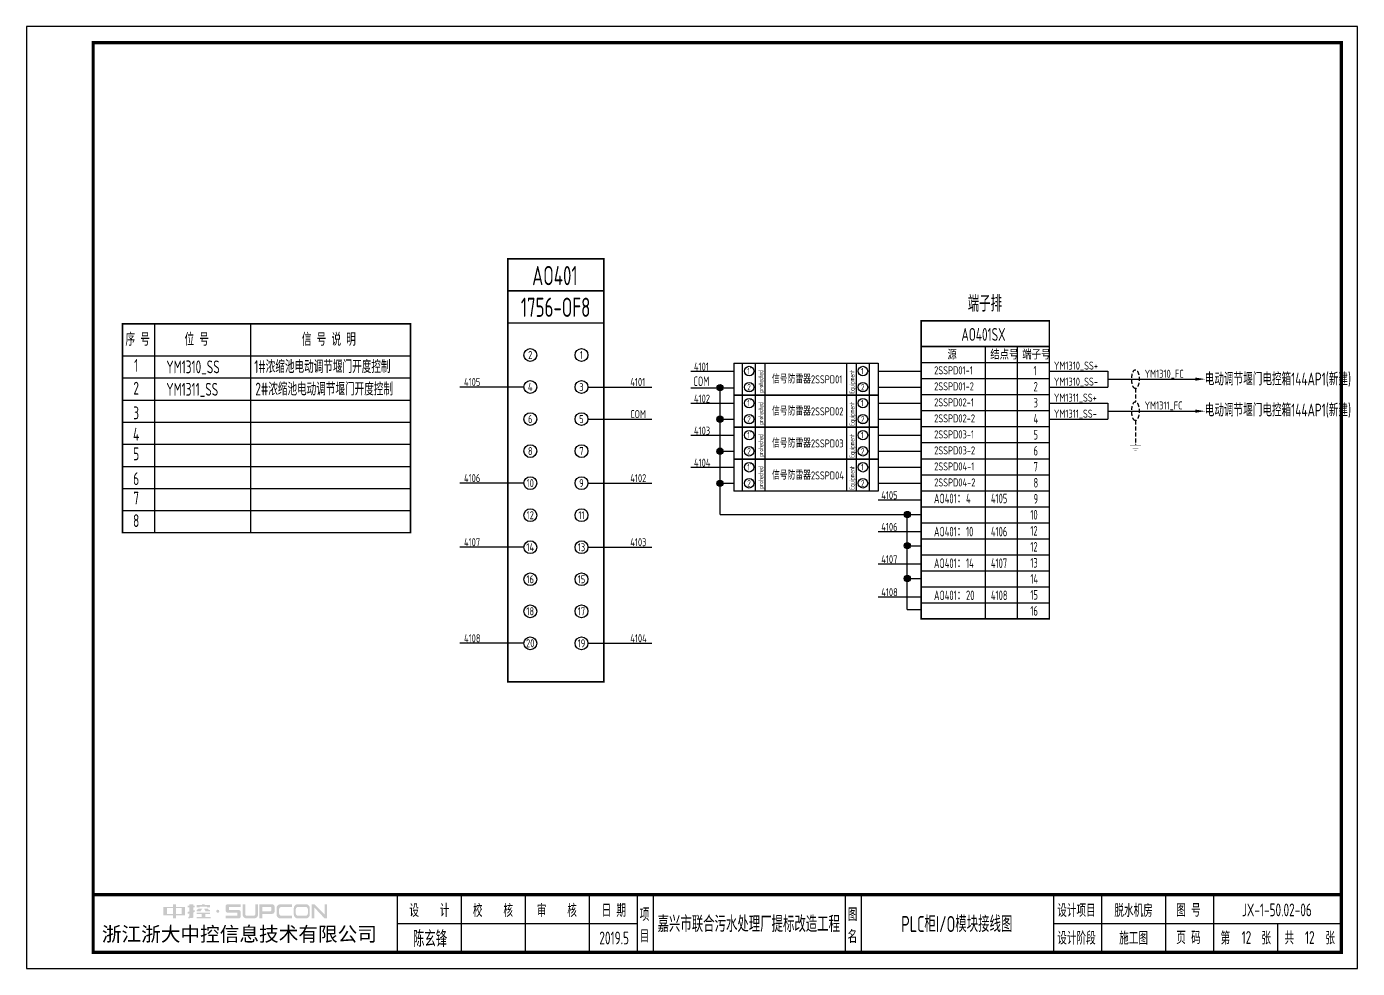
# Model space of a CAD drawing. Header units: millimetres. Extents: x 30557 to 235556, y -116603 to -73383.
# Drawn here: x 85978 to 90136, y -89821 to -86881 of the extents above; entities that cross this region are included whole.
import ezdxf
from ezdxf.enums import TextEntityAlignment as Align

# ---------------------------------------------------------------- set-up
doc = ezdxf.new("R2010")
doc.units = ezdxf.units.MM
doc.linetypes.add('DASHED2', pattern=[0.375, 0.25, -0.125])
doc.layers.add('1', color=3, linetype='Continuous')
doc.layers.add('符号层', color=3, linetype='Continuous')
doc.layers.add('_Drawing', color=7, linetype='Continuous', lineweight=25)
doc.styles.add('supcon', font='sceie.shx', dxfattribs={"width": 0.75, "height": 40, "bigfont": 'sceic.shx'})
doc.styles.add('Title', font='', dxfattribs={"height": 45})
doc.styles.get('Title').set_extended_font_data('SimHei')

# ---------------------------------------------------------------- blocks, each defined once
blk = doc.blocks.new('中控·SUPCON')
at = {"linetype": 'Continuous'}
h = blk.add_hatch(color=2, dxfattribs=at)
h.dxf.hatch_style = 1
h.paths.add_polyline_path([(34, 33), (20, 33), (20, 37), (15, 37), (15, 36), (15, 33), (0, 33), (0, 20), (13, 20), (15, 20), (15, 15), (20, 15), (20, 20), (22, 20), (34, 20)])
h.paths.add_polyline_path([(20, 30), (20, 31), (29, 31), (29, 22), (20, 22)], flags=16)
h.paths.add_polyline_path([(15, 30), (15, 22), (6, 22), (6, 31), (15, 31)], flags=16)
h.paths.add_polyline_path([(47, 32), (49, 32), (49, 35), (47, 35), (47, 37), (41, 37), (41, 35), (38, 35), (38, 32), (41, 32), (41, 25.8), (38, 25), (38, 22), (41, 22.8), (41, 18.3), (39, 17), (39, 15), (47, 16), (47, 24.5), (49, 25), (49, 28), (47, 27.5)])
h.paths.add_polyline_path([(61, 30), (55, 30), (52, 28), (52, 26), (58, 26)])
h.paths.add_polyline_path([(73, 28), (71, 28), (70, 30), (64, 30), (66, 26), (73, 26)])
h.paths.add_polyline_path([(73, 36), (64.6, 36), (64.6, 37), (60.4, 37), (60.4, 36), (52, 36), (52, 32), (56.8, 32), (56.8, 33.1), (68.2, 33.1), (68.2, 32), (73, 32)])
h.paths.add_polyline_path([(66, 22), (73, 22), (73, 24), (52, 24), (52, 22), (60, 22), (60, 17), (52, 17), (52, 15), (74, 15), (74, 17), (66, 17)])
h.paths.add_polyline_path([(82.7, 26.1, 1), (87.6, 26.1, 1)])
h.paths.add_polyline_path([(118, 28), (103.5, 28, -0.414214), (102.5, 29), (102.5, 32, -0.414214), (103.5, 33), (121, 33), (121, 37), (100.5, 37, 0.414214), (97.5, 34), (97.5, 27, 0.414214), (100.5, 24), (115, 24, -0.414214), (116, 23), (116, 20, -0.414214), (115, 19), (97.5, 19), (97.5, 15), (118, 15, 0.414214), (121, 18), (121, 25, 0.414214)])
h.paths.add_polyline_path([(128, 37), (124, 37), (124, 36), (124, 21, 0.414214), (130, 15), (142, 15, 0.414214), (148, 21), (148, 37), (144, 37), (144, 22, -0.414214), (141, 19), (131, 19, -0.414214), (128, 22)])
h.paths.add_polyline_path([(174, 26), (174, 33, 0.414214), (170, 37), (150, 37), (150, 36), (150, 15), (155, 15), (155, 22), (170, 22, 0.414214)])
h.paths.add_polyline_path([(167, 26), (155, 26), (155, 33), (167, 33, -0.414214), (169, 31), (169, 28, -0.414214)], flags=16)
h.paths.add_polyline_path([(201, 19), (185, 19, -0.414214), (181, 23), (181, 29, -0.414214), (185, 33), (201, 33), (201, 37), (183, 37, 0.414214), (177, 31), (177, 21, 0.414214), (183, 15), (201, 15)])
h.paths.add_polyline_path([(229, 21), (229, 31, 0.414214), (223, 37), (210, 37, 0.414214), (204, 31), (204, 21, 0.414214), (210, 15), (223, 15, 0.414214)])
h.paths.add_polyline_path([(207, 23), (207, 29, -0.414214), (211, 33), (222, 33, -0.414214), (226, 29), (226, 23, -0.414214), (222, 19), (211, 19, -0.414214)], flags=16)
h.paths.add_polyline_path([(236, 32.1), (252, 15), (256, 15), (256, 37), (252, 37), (252, 21), (236, 37), (232, 37), (232, 36), (232, 15), (236, 15)])
h = blk.add_hatch(color=2, dxfattribs=at)
h.dxf.hatch_style = 1
h.paths.add_polyline_path([(34, 33), (20, 33), (20, 37), (15, 37), (15, 36), (15, 33), (0, 33), (0, 20), (13, 20), (15, 20), (15, 15), (20, 15), (20, 20), (22, 20), (34, 20)])
h.paths.add_polyline_path([(20, 30), (20, 31), (29, 31), (29, 22), (20, 22)], flags=16)
h.paths.add_polyline_path([(15, 30), (15, 22), (6, 22), (6, 31), (15, 31)], flags=16)
h.paths.add_polyline_path([(47, 32), (49, 32), (49, 35), (47, 35), (47, 37), (41, 37), (41, 35), (38, 35), (38, 32), (41, 32), (41, 25.8), (38, 25), (38, 22), (41, 22.8), (41, 18.3), (39, 17), (39, 15), (47, 16), (47, 24.5), (49, 25), (49, 28), (47, 27.5)])
h.paths.add_polyline_path([(61, 30), (55, 30), (52, 28), (52, 26), (58, 26)])
h.paths.add_polyline_path([(73, 28), (71, 28), (70, 30), (64, 30), (66, 26), (73, 26)])
h.paths.add_polyline_path([(73, 36), (64.6, 36), (64.6, 37), (60.4, 37), (60.4, 36), (52, 36), (52, 32), (56.8, 32), (56.8, 33.1), (68.2, 33.1), (68.2, 32), (73, 32)])
h.paths.add_polyline_path([(66, 22), (73, 22), (73, 24), (52, 24), (52, 22), (60, 22), (60, 17), (52, 17), (52, 15), (74, 15), (74, 17), (66, 17)])
h.paths.add_polyline_path([(82.7, 26.1, 1), (87.6, 26.1, 1)])
h.paths.add_polyline_path([(118, 28), (103.5, 28, -0.414214), (102.5, 29), (102.5, 32, -0.414214), (103.5, 33), (121, 33), (121, 37), (100.5, 37, 0.414214), (97.5, 34), (97.5, 27, 0.414214), (100.5, 24), (115, 24, -0.414214), (116, 23), (116, 20, -0.414214), (115, 19), (97.5, 19), (97.5, 15), (118, 15, 0.414214), (121, 18), (121, 25, 0.414214)])
h.paths.add_polyline_path([(128, 37), (124, 37), (124, 36), (124, 21, 0.414214), (130, 15), (142, 15, 0.414214), (148, 21), (148, 37), (144, 37), (144, 22, -0.414214), (141, 19), (131, 19, -0.414214), (128, 22)])
h.paths.add_polyline_path([(174, 26), (174, 33, 0.414214), (170, 37), (150, 37), (150, 36), (150, 15), (155, 15), (155, 22), (170, 22, 0.414214)])
h.paths.add_polyline_path([(167, 26), (155, 26), (155, 33), (167, 33, -0.414214), (169, 31), (169, 28, -0.414214)], flags=16)
h.paths.add_polyline_path([(201, 19), (185, 19, -0.414214), (181, 23), (181, 29, -0.414214), (185, 33), (201, 33), (201, 37), (183, 37, 0.414214), (177, 31), (177, 21, 0.414214), (183, 15), (201, 15)])
h.paths.add_polyline_path([(229, 21), (229, 31, 0.414214), (223, 37), (210, 37, 0.414214), (204, 31), (204, 21, 0.414214), (210, 15), (223, 15, 0.414214)])
h.paths.add_polyline_path([(207, 23), (207, 29, -0.414214), (211, 33), (222, 33, -0.414214), (226, 29), (226, 23, -0.414214), (222, 19), (211, 19, -0.414214)], flags=16)
h.paths.add_polyline_path([(236, 32.1), (252, 15), (256, 15), (256, 37), (252, 37), (252, 21), (236, 37), (232, 37), (232, 36), (232, 15), (236, 15)])
h = blk.add_hatch(color=2, dxfattribs=at)
h.dxf.hatch_style = 1
h.paths.add_polyline_path([(34, 33), (20, 33), (20, 37), (15, 37), (15, 36), (15, 33), (0, 33), (0, 20), (13, 20), (15, 20), (15, 15), (20, 15), (20, 20), (22, 20), (34, 20)])
h.paths.add_polyline_path([(20, 30), (20, 31), (29, 31), (29, 22), (20, 22)], flags=16)
h.paths.add_polyline_path([(15, 30), (15, 22), (6, 22), (6, 31), (15, 31)], flags=16)
h.paths.add_polyline_path([(47, 32), (49, 32), (49, 35), (47, 35), (47, 37), (41, 37), (41, 35), (38, 35), (38, 32), (41, 32), (41, 25.8), (38, 25), (38, 22), (41, 22.8), (41, 18.3), (39, 17), (39, 15), (47, 16), (47, 24.5), (49, 25), (49, 28), (47, 27.5)])
h.paths.add_polyline_path([(61, 30), (55, 30), (52, 28), (52, 26), (58, 26)])
h.paths.add_polyline_path([(73, 28), (71, 28), (70, 30), (64, 30), (66, 26), (73, 26)])
h.paths.add_polyline_path([(73, 36), (64.6, 36), (64.6, 37), (60.4, 37), (60.4, 36), (52, 36), (52, 32), (56.8, 32), (56.8, 33.1), (68.2, 33.1), (68.2, 32), (73, 32)])
h.paths.add_polyline_path([(66, 22), (73, 22), (73, 24), (52, 24), (52, 22), (60, 22), (60, 17), (52, 17), (52, 15), (74, 15), (74, 17), (66, 17)])
h.paths.add_polyline_path([(82.7, 26.1, 1), (87.6, 26.1, 1)])
h.paths.add_polyline_path([(118, 28), (103.5, 28, -0.414214), (102.5, 29), (102.5, 32, -0.414214), (103.5, 33), (121, 33), (121, 37), (100.5, 37, 0.414214), (97.5, 34), (97.5, 27, 0.414214), (100.5, 24), (115, 24, -0.414214), (116, 23), (116, 20, -0.414214), (115, 19), (97.5, 19), (97.5, 15), (118, 15, 0.414214), (121, 18), (121, 25, 0.414214)])
h.paths.add_polyline_path([(128, 37), (124, 37), (124, 36), (124, 21, 0.414214), (130, 15), (142, 15, 0.414214), (148, 21), (148, 37), (144, 37), (144, 22, -0.414214), (141, 19), (131, 19, -0.414214), (128, 22)])
h.paths.add_polyline_path([(174, 26), (174, 33, 0.414214), (170, 37), (150, 37), (150, 36), (150, 15), (155, 15), (155, 22), (170, 22, 0.414214)])
h.paths.add_polyline_path([(167, 26), (155, 26), (155, 33), (167, 33, -0.414214), (169, 31), (169, 28, -0.414214)], flags=16)
h.paths.add_polyline_path([(201, 19), (185, 19, -0.414214), (181, 23), (181, 29, -0.414214), (185, 33), (201, 33), (201, 37), (183, 37, 0.414214), (177, 31), (177, 21, 0.414214), (183, 15), (201, 15)])
h.paths.add_polyline_path([(229, 21), (229, 31, 0.414214), (223, 37), (210, 37, 0.414214), (204, 31), (204, 21, 0.414214), (210, 15), (223, 15, 0.414214)])
h.paths.add_polyline_path([(207, 23), (207, 29, -0.414214), (211, 33), (222, 33, -0.414214), (226, 29), (226, 23, -0.414214), (222, 19), (211, 19, -0.414214)], flags=16)
h.paths.add_polyline_path([(236, 32.1), (252, 15), (256, 15), (256, 37), (252, 37), (252, 21), (236, 37), (232, 37), (232, 36), (232, 15), (236, 15)])
h = blk.add_hatch(color=2, dxfattribs=at)
h.dxf.hatch_style = 1
h.paths.add_polyline_path([(34, 33), (20, 33), (20, 37), (15, 37), (15, 36), (15, 33), (0, 33), (0, 20), (13, 20), (15, 20), (15, 15), (20, 15), (20, 20), (22, 20), (34, 20)])
h.paths.add_polyline_path([(20, 30), (20, 31), (29, 31), (29, 22), (20, 22)], flags=16)
h.paths.add_polyline_path([(15, 30), (15, 22), (6, 22), (6, 31), (15, 31)], flags=16)
h.paths.add_polyline_path([(47, 32), (49, 32), (49, 35), (47, 35), (47, 37), (41, 37), (41, 35), (38, 35), (38, 32), (41, 32), (41, 25.8), (38, 25), (38, 22), (41, 22.8), (41, 18.3), (39, 17), (39, 15), (47, 16), (47, 24.5), (49, 25), (49, 28), (47, 27.5)])
h.paths.add_polyline_path([(61, 30), (55, 30), (52, 28), (52, 26), (58, 26)])
h.paths.add_polyline_path([(73, 28), (71, 28), (70, 30), (64, 30), (66, 26), (73, 26)])
h.paths.add_polyline_path([(73, 36), (64.6, 36), (64.6, 37), (60.4, 37), (60.4, 36), (52, 36), (52, 32), (56.8, 32), (56.8, 33.1), (68.2, 33.1), (68.2, 32), (73, 32)])
h.paths.add_polyline_path([(66, 22), (73, 22), (73, 24), (52, 24), (52, 22), (60, 22), (60, 17), (52, 17), (52, 15), (74, 15), (74, 17), (66, 17)])
h.paths.add_polyline_path([(82.7, 26.1, 1), (87.6, 26.1, 1)])
h.paths.add_polyline_path([(118, 28), (103.5, 28, -0.414214), (102.5, 29), (102.5, 32, -0.414214), (103.5, 33), (121, 33), (121, 37), (100.5, 37, 0.414214), (97.5, 34), (97.5, 27, 0.414214), (100.5, 24), (115, 24, -0.414214), (116, 23), (116, 20, -0.414214), (115, 19), (97.5, 19), (97.5, 15), (118, 15, 0.414214), (121, 18), (121, 25, 0.414214)])
h.paths.add_polyline_path([(128, 37), (124, 37), (124, 36), (124, 21, 0.414214), (130, 15), (142, 15, 0.414214), (148, 21), (148, 37), (144, 37), (144, 22, -0.414214), (141, 19), (131, 19, -0.414214), (128, 22)])
h.paths.add_polyline_path([(174, 26), (174, 33, 0.414214), (170, 37), (150, 37), (150, 36), (150, 15), (155, 15), (155, 22), (170, 22, 0.414214)])
h.paths.add_polyline_path([(167, 26), (155, 26), (155, 33), (167, 33, -0.414214), (169, 31), (169, 28, -0.414214)], flags=16)
h.paths.add_polyline_path([(201, 19), (185, 19, -0.414214), (181, 23), (181, 29, -0.414214), (185, 33), (201, 33), (201, 37), (183, 37, 0.414214), (177, 31), (177, 21, 0.414214), (183, 15), (201, 15)])
h.paths.add_polyline_path([(229, 21), (229, 31, 0.414214), (223, 37), (210, 37, 0.414214), (204, 31), (204, 21, 0.414214), (210, 15), (223, 15, 0.414214)])
h.paths.add_polyline_path([(207, 23), (207, 29, -0.414214), (211, 33), (222, 33, -0.414214), (226, 29), (226, 23, -0.414214), (222, 19), (211, 19, -0.414214)], flags=16)
h.paths.add_polyline_path([(236, 32.1), (252, 15), (256, 15), (256, 37), (252, 37), (252, 21), (236, 37), (232, 37), (232, 36), (232, 15), (236, 15)])
h = blk.add_hatch(color=2, dxfattribs=at)
h.dxf.hatch_style = 1
h.paths.add_polyline_path([(34, 33), (20, 33), (20, 37), (15, 37), (15, 36), (15, 33), (0, 33), (0, 20), (13, 20), (15, 20), (15, 15), (20, 15), (20, 20), (22, 20), (34, 20)])
h.paths.add_polyline_path([(20, 30), (20, 31), (29, 31), (29, 22), (20, 22)], flags=16)
h.paths.add_polyline_path([(15, 30), (15, 22), (6, 22), (6, 31), (15, 31)], flags=16)
h.paths.add_polyline_path([(47, 32), (49, 32), (49, 35), (47, 35), (47, 37), (41, 37), (41, 35), (38, 35), (38, 32), (41, 32), (41, 25.8), (38, 25), (38, 22), (41, 22.8), (41, 18.3), (39, 17), (39, 15), (47, 16), (47, 24.5), (49, 25), (49, 28), (47, 27.5)])
h.paths.add_polyline_path([(61, 30), (55, 30), (52, 28), (52, 26), (58, 26)])
h.paths.add_polyline_path([(73, 28), (71, 28), (70, 30), (64, 30), (66, 26), (73, 26)])
h.paths.add_polyline_path([(73, 36), (64.6, 36), (64.6, 37), (60.4, 37), (60.4, 36), (52, 36), (52, 32), (56.8, 32), (56.8, 33.1), (68.2, 33.1), (68.2, 32), (73, 32)])
h.paths.add_polyline_path([(66, 22), (73, 22), (73, 24), (52, 24), (52, 22), (60, 22), (60, 17), (52, 17), (52, 15), (74, 15), (74, 17), (66, 17)])
h.paths.add_polyline_path([(82.7, 26.1, 1), (87.6, 26.1, 1)])
h.paths.add_polyline_path([(118, 28), (103.5, 28, -0.414214), (102.5, 29), (102.5, 32, -0.414214), (103.5, 33), (121, 33), (121, 37), (100.5, 37, 0.414214), (97.5, 34), (97.5, 27, 0.414214), (100.5, 24), (115, 24, -0.414214), (116, 23), (116, 20, -0.414214), (115, 19), (97.5, 19), (97.5, 15), (118, 15, 0.414214), (121, 18), (121, 25, 0.414214)])
h.paths.add_polyline_path([(128, 37), (124, 37), (124, 36), (124, 21, 0.414214), (130, 15), (142, 15, 0.414214), (148, 21), (148, 37), (144, 37), (144, 22, -0.414214), (141, 19), (131, 19, -0.414214), (128, 22)])
h.paths.add_polyline_path([(174, 26), (174, 33, 0.414214), (170, 37), (150, 37), (150, 36), (150, 15), (155, 15), (155, 22), (170, 22, 0.414214)])
h.paths.add_polyline_path([(167, 26), (155, 26), (155, 33), (167, 33, -0.414214), (169, 31), (169, 28, -0.414214)], flags=16)
h.paths.add_polyline_path([(201, 19), (185, 19, -0.414214), (181, 23), (181, 29, -0.414214), (185, 33), (201, 33), (201, 37), (183, 37, 0.414214), (177, 31), (177, 21, 0.414214), (183, 15), (201, 15)])
h.paths.add_polyline_path([(229, 21), (229, 31, 0.414214), (223, 37), (210, 37, 0.414214), (204, 31), (204, 21, 0.414214), (210, 15), (223, 15, 0.414214)])
h.paths.add_polyline_path([(207, 23), (207, 29, -0.414214), (211, 33), (222, 33, -0.414214), (226, 29), (226, 23, -0.414214), (222, 19), (211, 19, -0.414214)], flags=16)
h.paths.add_polyline_path([(236, 32.1), (252, 15), (256, 15), (256, 37), (252, 37), (252, 21), (236, 37), (232, 37), (232, 36), (232, 15), (236, 15)])
h = blk.add_hatch(color=2, dxfattribs=at)
h.dxf.hatch_style = 1
h.paths.add_polyline_path([(34, 33), (20, 33), (20, 37), (15, 37), (15, 36), (15, 33), (0, 33), (0, 20), (13, 20), (15, 20), (15, 15), (20, 15), (20, 20), (22, 20), (34, 20)])
h.paths.add_polyline_path([(20, 30), (20, 31), (29, 31), (29, 22), (20, 22)], flags=16)
h.paths.add_polyline_path([(15, 30), (15, 22), (6, 22), (6, 31), (15, 31)], flags=16)
h.paths.add_polyline_path([(47, 32), (49, 32), (49, 35), (47, 35), (47, 37), (41, 37), (41, 35), (38, 35), (38, 32), (41, 32), (41, 25.8), (38, 25), (38, 22), (41, 22.8), (41, 18.3), (39, 17), (39, 15), (47, 16), (47, 24.5), (49, 25), (49, 28), (47, 27.5)])
h.paths.add_polyline_path([(61, 30), (55, 30), (52, 28), (52, 26), (58, 26)])
h.paths.add_polyline_path([(73, 28), (71, 28), (70, 30), (64, 30), (66, 26), (73, 26)])
h.paths.add_polyline_path([(73, 36), (64.6, 36), (64.6, 37), (60.4, 37), (60.4, 36), (52, 36), (52, 32), (56.8, 32), (56.8, 33.1), (68.2, 33.1), (68.2, 32), (73, 32)])
h.paths.add_polyline_path([(66, 22), (73, 22), (73, 24), (52, 24), (52, 22), (60, 22), (60, 17), (52, 17), (52, 15), (74, 15), (74, 17), (66, 17)])
h.paths.add_polyline_path([(82.7, 26.1, 1), (87.6, 26.1, 1)])
h.paths.add_polyline_path([(118, 28), (103.5, 28, -0.414214), (102.5, 29), (102.5, 32, -0.414214), (103.5, 33), (121, 33), (121, 37), (100.5, 37, 0.414214), (97.5, 34), (97.5, 27, 0.414214), (100.5, 24), (115, 24, -0.414214), (116, 23), (116, 20, -0.414214), (115, 19), (97.5, 19), (97.5, 15), (118, 15, 0.414214), (121, 18), (121, 25, 0.414214)])
h.paths.add_polyline_path([(128, 37), (124, 37), (124, 36), (124, 21, 0.414214), (130, 15), (142, 15, 0.414214), (148, 21), (148, 37), (144, 37), (144, 22, -0.414214), (141, 19), (131, 19, -0.414214), (128, 22)])
h.paths.add_polyline_path([(174, 26), (174, 33, 0.414214), (170, 37), (150, 37), (150, 36), (150, 15), (155, 15), (155, 22), (170, 22, 0.414214)])
h.paths.add_polyline_path([(167, 26), (155, 26), (155, 33), (167, 33, -0.414214), (169, 31), (169, 28, -0.414214)], flags=16)
h.paths.add_polyline_path([(201, 19), (185, 19, -0.414214), (181, 23), (181, 29, -0.414214), (185, 33), (201, 33), (201, 37), (183, 37, 0.414214), (177, 31), (177, 21, 0.414214), (183, 15), (201, 15)])
h.paths.add_polyline_path([(229, 21), (229, 31, 0.414214), (223, 37), (210, 37, 0.414214), (204, 31), (204, 21, 0.414214), (210, 15), (223, 15, 0.414214)])
h.paths.add_polyline_path([(207, 23), (207, 29, -0.414214), (211, 33), (222, 33, -0.414214), (226, 29), (226, 23, -0.414214), (222, 19), (211, 19, -0.414214)], flags=16)
h.paths.add_polyline_path([(236, 32.1), (252, 15), (256, 15), (256, 37), (252, 37), (252, 21), (236, 37), (232, 37), (232, 36), (232, 15), (236, 15)])
blk = doc.blocks.new('supcon图框')
at = {"linetype": 'Continuous'}
for p, q in [((6145.7, 4361.7), (1987.7, 4361.7)), ((1987.7, 4361.7), (1987.7, 1421.7)), ((6145.7, 1421.7), (6145.7, 4361.7)), ((1987.7, 1421.7), (6145.7, 1421.7))]:
    blk.add_line(p, q, dxfattribs=at)
for p, q in [((3145.7, 1651.7), (3145.7, 1471.7)), ((3345.7, 1651.7), (3345.7, 1471.7)), ((3545.7, 1651.7), (3545.7, 1471.7)), ((3745.7, 1651.7), (3745.7, 1471.7)), ((3895.7, 1651.7), (3895.7, 1471.7)), ((3945.7, 1651.7), (3945.7, 1471.7)), ((4545.7, 1651.7), (4545.7, 1471.7)), ((4595.7, 1651.7), (4595.7, 1471.7)), ((5195.7, 1651.7), (5195.7, 1471.7)), ((5345.7, 1651.7), (5345.7, 1471.7)), ((5545.7, 1651.7), (5545.7, 1471.7)), ((5695.7, 1651.7), (5695.7, 1471.7)), ((3145.7, 1561.7), (3895.7, 1561.7)), ((5195.7, 1561.7), (6095.7, 1561.7)), ((5895.7, 1561.7), (5895.7, 1471.7))]:
    blk.add_line(p, q)
at = {"linetype": 'Continuous', "const_width": 10}
blk.add_lwpolyline([(2195.7, 4311.7), (6095.7, 4311.7), (6095.7, 1471.7), (2195.7, 1471.7)], close=True, dxfattribs=at)
blk.add_lwpolyline([(2195.7, 1651.7), (6095.7, 1651.7)], dxfattribs=at)
at = {"linetype": 'Continuous', "xscale": 2, "yscale": 2, "zscale": 2}
blk.add_blockref('中控·SUPCON', (2414.6, 1547.7), dxfattribs=at)
at = {"style": 'supcon', "width": 0.75}
for s, p in [('设    计', (3246.2, 1604.2)), ('校    核', (3444.8, 1604.2)), ('审    核', (3644.5, 1604.2)), ('日 期', (3822.5, 1604.2)), ('设计项目', (5268, 1604.2)), ('图 号', (5618, 1604.2)), ('项', (3918.2, 1590.7)), ('图', (4568.2, 1590.7)), ('目', (3918.2, 1522.9)), ('名', (4568.2, 1522.9)), ('设计阶段', (5268, 1518.1)), ('施工图', (5446.5, 1518.1)), ('页 码', (5618, 1518.1)), ('第      张', (5797, 1518.1)), ('共      张', (5997, 1518.1))]:
    blk.add_text(s, height=40, dxfattribs=at).set_placement(p, align=Align.MIDDLE)
at = {"style": 'Title'}
blk.add_text('浙江浙大中控信息技术有限公司', height=45, dxfattribs=at).set_placement((2222.8, 1506.2))
blk = doc.blocks.new('信号防雷接线')
at = {"linetype": 'Continuous'}
for p, q in [((19158.5, -5001.2), (19608.5, -5001.2)), ((19158.5, -5001.2), (19158.5, -5101.2)), ((19184.9, -5101.2), (19184.9, -5001.2)), ((19225.7, -5101.2), (19225.7, -5001.2)), ((19256.2, -5101.2), (19256.2, -5001.2)), ((19510.9, -5101.2), (19510.9, -5001.2)), ((19541.4, -5101.2), (19541.4, -5001.2)), ((19582.2, -5101.2), (19582.2, -5001.2)), ((19608.5, -5001.2), (19608.5, -5101.2)), ((19608.5, -5101.2), (19158.5, -5101.2))]:
    blk.add_line(p, q, dxfattribs=at)
for centre in [(19205.9, -5026.2), (19561.2, -5026.2), (19205.9, -5076.2), (19561.2, -5076.2)]:
    blk.add_circle(centre, 15, dxfattribs=at)
at = {"layer": '1', "color": 7, "style": 'supcon', "width": 0.75}
for s, p in [("1'", (19200.1, -5036.4)), ('1', (19555.4, -5036.4)), ("2'", (19200.1, -5086.4)), ('2', (19555.4, -5086.4))]:
    blk.add_text(s, height=20, dxfattribs=at).set_placement(p)
for s, p in [('protected', (19249.8, -5093.5)), ('Equipment', (19535, -5096.4))]:
    blk.add_text(s, height=15, rotation=90, dxfattribs=at).set_placement(p)

msp = doc.modelspace()

# ---------------------------------------------------------------- hatches: boundary and pattern name
at = {"linetype": 'Continuous'}
for points in [[(88154, -88008.1, 1), (88134, -88008.1, 1)], [(88154, -88106.6, 1), (88134, -88106.6, 1)], [(88154, -88206.6, 1), (88134, -88206.6, 1)], [(88154, -88306.6, 1), (88134, -88306.6, 1)], [(88739.2, -88404.2, 1), (88719.2, -88404.2, 1)], [(88739.2, -88501.4, 1), (88719.2, -88501.4, 1)], [(88739.2, -88603.9, 1), (88719.2, -88603.9, 1)]]:
    msp.add_hatch(color=256, dxfattribs=at).paths.add_polyline_path(points)

# ---------------------------------------------------------------- linework, layer by layer
at = {"lineweight": -3}
for p, q in [((86377.1, -87808.7), (86377.1, -88184.7)), ((86677.1, -87808.7), (86677.1, -88184.7)), ((88972.9, -87879.7), (88972.9, -88729.7)), ((89072.9, -87879.7), (89072.9, -88729.7)), ((86277.1, -87908.7), (87177.1, -87908.7)), ((88772.9, -87929.7), (89172.9, -87929.7)), ((86277.1, -87977.7), (87177.1, -87977.7)), ((88772.9, -87979.7), (89172.9, -87979.7)), ((86277.1, -88046.7), (87177.1, -88046.7)), ((88772.9, -88029.7), (89172.9, -88029.7)), ((88772.9, -88079.7), (89172.9, -88079.7)), ((86277.1, -88115.7), (87177.1, -88115.7)), ((88772.9, -88129.7), (89172.9, -88129.7)), ((86277.1, -88184.7), (87177.1, -88184.7)), ((86377.1, -88184.7), (86377.1, -88460.7)), ((86677.1, -88184.7), (86677.1, -88460.7)), ((88772.9, -88179.7), (89172.9, -88179.7)), ((88772.9, -88229.7), (89172.9, -88229.7)), ((86277.1, -88253.7), (87177.1, -88253.7)), ((88772.9, -88279.7), (89172.9, -88279.7)), ((86277.1, -88322.7), (87177.1, -88322.7)), ((88772.9, -88329.7), (89172.9, -88329.7)), ((86277.1, -88391.7), (87177.1, -88391.7)), ((88772.9, -88379.7), (89172.9, -88379.7)), ((88772.9, -88429.7), (89172.9, -88429.7)), ((86277.1, -88460.7), (87177.1, -88460.7)), ((86277.1, -88460.7), (87177.1, -88460.7)), ((88772.9, -88479.7), (89172.9, -88479.7)), ((88772.9, -88529.7), (89172.9, -88529.7)), ((88772.9, -88579.7), (89172.9, -88579.7)), ((88772.9, -88629.7), (89172.9, -88629.7)), ((88772.9, -88679.7), (89172.9, -88679.7)), ((88772.9, -88729.7), (89172.9, -88729.7))]:
    msp.add_line(p, q, dxfattribs=at)
for p, q in [((89172.9, -87956.4), (89355.4, -87956.4)), ((89355.4, -87956.4), (89355.4, -88006.4)), ((89355.4, -87981.4), (89628.9, -87981.4)), ((88144, -88404.2), (88144, -88008.1)), ((89172.9, -88006.4), (89355.4, -88006.4)), ((89172.9, -88056.4), (89355.4, -88056.4)), ((89355.4, -88056.4), (89355.4, -88106.4)), ((89172.9, -88106.4), (89355.4, -88106.4)), ((89355.4, -88081.4), (89628.9, -88081.4)), ((88729.2, -88700.6), (88729.2, -88404.2))]:
    msp.add_line(p, q)
at = {"linetype": 'Continuous'}
for p, q in [((87531.3, -88006.1), (87331.3, -88006.1)), ((87731.3, -88006.1), (87931.3, -88006.1)), ((87731.3, -88106.1), (87931.3, -88106.1)), ((87531.3, -88306.1), (87331.3, -88306.1)), ((87731.3, -88306.1), (87931.3, -88306.1)), ((87531.3, -88506.1), (87331.3, -88506.1)), ((87731.3, -88506.1), (87931.3, -88506.1)), ((87531.3, -88806.1), (87331.3, -88806.1)), ((87731.3, -88806.1), (87931.3, -88806.1))]:
    msp.add_line(p, q, dxfattribs=at)
at = {"color": 0, "linetype": 'DASHED2', "ltscale": 50}
for p, q in [((89442, -88010.8), (89442, -88052.1)), ((89442, -88110.8), (89442, -88187.2))]:
    msp.add_line(p, q, dxfattribs=at)
at = {"linetype": 'Continuous', "const_width": 5}
msp.add_lwpolyline([(87481.3, -87606.1), (87781.3, -87606.1), (87781.3, -88926.1), (87481.3, -88926.1)], close=True, dxfattribs=at)
for points in [[(87481.3, -87706.1), (87781.3, -87706.1)], [(87481.3, -87806.1), (87781.3, -87806.1)]]:
    msp.add_lwpolyline(points, dxfattribs=at)
at = {"lineweight": -3, "const_width": 5}
for points in [[(86277.1, -87808.7), (86277.1, -88460.7), (87177.1, -88460.7), (87177.1, -87808.7)], [(88772.9, -87799.7), (88772.9, -88729.7), (89172.9, -88729.7), (89172.9, -87799.7)]]:
    msp.add_lwpolyline(points, close=True, dxfattribs=at)
msp.add_lwpolyline([(88772.9, -87879.7), (89172.9, -87879.7)], dxfattribs=at)
for points in [[(89659.7, -87981.4, 0, 10, 0), (89628.9, -87981.4, 10, 10, 0)], [(89659.7, -88081.4, 0, 10, 0), (89628.9, -88081.4, 10, 10, 0)]]:
    msp.add_lwpolyline(points, format="xyseb")
at = {"lineweight": -3}
for centre in [(87551.3, -87906.1), (87711.3, -87906.1), (87551.3, -88006.1), (87711.3, -88006.1), (87551.3, -88106.1), (87711.3, -88106.1), (87551.3, -88206.1), (87711.3, -88206.1), (87551.3, -88306.1), (87711.3, -88306.1), (87551.3, -88406.1), (87711.3, -88406.1), (87551.3, -88506.1), (87711.3, -88506.1), (87551.3, -88606.1), (87711.3, -88606.1), (87551.3, -88706.1), (87711.3, -88706.1), (87551.3, -88806.1), (87711.3, -88806.1)]:
    msp.add_circle(centre, 20, dxfattribs=at)
at = {"linetype": 'Continuous'}
for centre in [(88144, -88008.1), (88144, -88106.6), (88144, -88206.6), (88144, -88306.6), (88729.2, -88404.2), (88729.2, -88501.4), (88729.2, -88603.9)]:
    msp.add_circle(centre, 10, dxfattribs=at)
at = {"color": 0, "linetype": 'DASHED2', "ltscale": 50}
for centre in [(89442, -87981.4), (89442, -88081.4)]:
    msp.add_ellipse(centre, major_axis=(0, -29.4), ratio=0.394838, dxfattribs=at)
at = {"layer": '1', "color": 0, "const_width": 1.62}
for points in [[(89424.9, -88187.7), (89459, -88187.7)], [(89442, -88166.6), (89442, -88187.7)], [(89433, -88197.1), (89451.4, -88197.1)], [(89438.7, -88204.2), (89445.8, -88204.2)]]:
    msp.add_lwpolyline(points, dxfattribs=at)
at = {"layer": '_Drawing', "linetype": 'Continuous'}
for p, q in [((88052.5, -87956.6), (88187.7, -87956.6)), ((88637.7, -87956.4), (88772.9, -87956.4)), ((88052.5, -88008.1), (88187.7, -88008.1)), ((88637.7, -88006.4), (88772.9, -88006.4)), ((88052.5, -88056.6), (88187.7, -88056.6)), ((88637.7, -88056.4), (88772.9, -88056.4)), ((88144, -88106.6), (88187.7, -88106.6)), ((88637.7, -88106.4), (88772.9, -88106.4)), ((88052.5, -88156.6), (88187.7, -88156.6)), ((88637.7, -88156.4), (88772.9, -88156.4)), ((88144, -88206.6), (88187.7, -88206.6)), ((88637.7, -88206.4), (88772.9, -88206.4)), ((88052.5, -88256.6), (88187.7, -88256.6)), ((88637.7, -88256.4), (88772.9, -88256.4)), ((88144, -88306.6), (88187.7, -88306.6)), ((88637.7, -88306.4), (88772.9, -88306.4)), ((88637.7, -88358.2), (88772.9, -88358.2)), ((88144, -88404.2), (88772.9, -88404.2)), ((88637.7, -88456.9), (88772.9, -88456.9)), ((88729.2, -88501.4), (88772.9, -88501.4)), ((88637.7, -88557.9), (88772.9, -88557.9)), ((88729.2, -88603.9), (88772.9, -88603.9)), ((88637.7, -88660.8), (88772.9, -88660.8)), ((88729.2, -88700.6), (88772.9, -88700.6))]:
    msp.add_line(p, q, dxfattribs=at)

# ---------------------------------------------------------------- block references
msp.add_blockref('supcon图框', (83989.8, -91242.6))
for p in [(69029.2, -82930.2), (69029.2, -83030.2), (69029.2, -83130.2), (69029.2, -83230.2)]:
    msp.add_blockref('信号防雷接线', p, dxfattribs=at)

# ---------------------------------------------------------------- texts
at = {"color": 3, "style": 'supcon', "width": 0.75}
for s, height, p in [('AO401', 60, (87628, -87658.1)), ('脱水机房', 40, (89436.2, -89638.4)), ('陈玄锋', 50, (87238.3, -89726)), ('2019.5', 40, (87813.3, -89726)), ('12', 40, (89788.8, -89724.6)), ('12', 40, (89986.8, -89724.6))]:
    msp.add_text(s, height=height, dxfattribs=at).set_placement(p, align=Align.MIDDLE)
at = {"color": 7, "style": 'supcon', "width": 0.75}
msp.add_text('1756-OF8', height=60, dxfattribs=at).set_placement((87630.4, -87757), align=Align.MIDDLE)
at = {"style": 'supcon', "width": 0.75}
for s, p in [('序 号', (86324.6, -87877.3)), ('位 号', (86508.9, -87877.3)), ('信 号 说 明', (86921.9, -87877.3)), ('1', (86319.8, -87958.8)), ('2', (86319.8, -88029.7)), ('3', (86319.8, -88106.8)), ('4', (86319.8, -88173.3)), ('5', (86319.8, -88234.8)), ('6', (86319.8, -88312.3)), ('7', (86319.8, -88372.8)), ('8', (86319.8, -88443.2))]:
    msp.add_text(s, height=40, dxfattribs=at).set_placement(p, align=Align.CENTER)
for s, p in [('2', (87551.1, -87906.1)), ('1', (87711.1, -87906.1)), ('4', (87551.1, -88006.1)), ('3', (87711.1, -88006.1)), ('6', (87551.1, -88106.1)), ('5', (87711.1, -88106.1)), ('8', (87551.1, -88206.1)), ('7', (87711.1, -88206.1)), ('10', (87551.1, -88306.1)), ('9', (87711.1, -88306.1)), ('12', (87551.1, -88406.1)), ('11', (87711.1, -88406.1)), ('14', (87551.1, -88506.1)), ('13', (87711.1, -88506.1)), ('16', (87551.1, -88606.1)), ('15', (87711.1, -88606.1)), ('18', (87551.1, -88706.1)), ('17', (87711.1, -88706.1)), ('20', (87551.1, -88806.1)), ('19', (87711.1, -88806.1))]:
    msp.add_text(s, height=25, dxfattribs=at).set_placement(p, align=Align.MIDDLE)
at = {"color": 7, "style": 'supcon', "width": 0.75}
for s, p in [('源', (88854.7, -87919.9)), ('结点号', (88988.5, -87919.9)), ('端子号', (89088.6, -87919.9)), ('1', (89123.7, -87969.9)), ('2', (89123.7, -88019.9)), ('3', (89123.7, -88069.9)), ('4', (89123.7, -88119.9)), ('5', (89123.7, -88169.9)), ('6', (89123.7, -88219.9)), ('7', (89123.7, -88269.9)), ('8', (89123.7, -88319.9)), ('9', (89123.7, -88369.9)), ('10', (89113.7, -88419.9)), ('12', (89113.7, -88469.9)), ('12', (89113.7, -88519.9)), ('13', (89113.7, -88569.9)), ('14', (89113.7, -88619.9)), ('15', (89113.7, -88669.9)), ('16', (89113.7, -88719.9))]:
    msp.add_text(s, height=30, dxfattribs=at).set_placement(p)
at = {"linetype": 'Continuous', "style": 'supcon', "width": 0.75}
for s, height, p in [('YM1310_SS', 40, (86414, -87963.1)), ('1#浓缩池电动调节堰门开度控制', 40, (86688.8, -87962.4)), ('YM1310_SS+', 25, (89187.3, -87951.7)), ('YM1310_SS-', 25, (89187.3, -88001.7)), ('YM1310_FC', 25, (89470.8, -87977.1)), ('电动调节堰门电控箱144AP1(新建)', 40, (89658.6, -88001)), ('YM1311_SS', 40, (86414, -88033.1)), ('2#浓缩池电动调节堰门开度控制', 40, (86692, -88032.4)), ('YM1311_SS+', 25, (89187.3, -88051.7)), ('YM1311_FC', 25, (89470.8, -88076.1)), ('电动调节堰门电控箱144AP1(新建)', 40, (89658.6, -88097.9)), ('YM1311_SS-', 25, (89187.3, -88101.7))]:
    msp.add_text(s, height=height, dxfattribs=at).set_placement(p)
at = {"color": 3, "style": 'supcon', "width": 0.75}
for s, p in [('AO401：4', (88812.6, -88369)), ('AO401：10', (88812.6, -88472.4)), ('AO401：14', (88812.6, -88571.1)), ('AO401：20', (88812.6, -88671.4))]:
    msp.add_text(s, height=30, dxfattribs=at).set_placement(p)
at = {"layer": '1', "color": 3, "style": 'supcon', "width": 0.75}
for s, height, p in [('4105', 25, (87344.2, -88003)), ('4101', 25, (87863.7, -88003)), ('COM', 30, (88061.2, -88003.1)), ('COM', 25, (87863.7, -88103)), ('4106', 25, (87344.2, -88303)), ('4102', 25, (87863.7, -88303)), ('4105', 30, (88990.6, -88369)), ('4107', 25, (87344.2, -88503)), ('4103', 25, (87863.7, -88503)), ('4106', 30, (88990.6, -88472.4)), ('4107', 30, (88990.6, -88571.1)), ('4108', 30, (88990.6, -88671.4)), ('4108', 25, (87344.2, -88803)), ('4104', 25, (87863.7, -88803))]:
    msp.add_text(s, height=height, dxfattribs=at).set_placement(p)
at = {"layer": '_Drawing', "color": 3, "style": 'supcon', "width": 0.75}
msp.add_text('AO401SX', height=40, dxfattribs=at).set_placement((88967.2, -87861.8), align=Align.CENTER)
for s, p in [('4101', (88062.7, -87954.8)), ('2SSPD01-1', (88813.2, -87966.4)), ('信号防雷器2SSPD01', (88306.3, -87994.6)), ('2SSPD01-2', (88813.2, -88016.4)), ('4102', (88062.7, -88054.8)), ('2SSPD02-1', (88813.2, -88066.4)), ('信号防雷器2SSPD02', (88306.3, -88094.6)), ('2SSPD02-2', (88813.2, -88116.4)), ('4103', (88062.7, -88154.8)), ('2SSPD03-1', (88813.2, -88166.4)), ('信号防雷器2SSPD03', (88306.3, -88194.6)), ('4104', (88062.7, -88254.8)), ('2SSPD03-2', (88813.2, -88216.4)), ('信号防雷器2SSPD04', (88306.3, -88294.6)), ('2SSPD04-1', (88813.2, -88266.4)), ('2SSPD04-2', (88813.2, -88316.4)), ('4105', (88647.9, -88356.3)), ('4106', (88647.9, -88455)), ('4107', (88647.9, -88556.1)), ('4108', (88647.9, -88659))]:
    msp.add_text(s, height=25, dxfattribs=at).set_placement(p)
for s, height, p in [('JX-1-50.02-06', 40, (89884, -89638.4)), ('嘉兴市联合污水处理厂提标改造工程', 50, (88233.9, -89679.9)), ('PLC柜I/O模块接线图', 50, (88883.9, -89679.9))]:
    msp.add_text(s, height=height, dxfattribs=at).set_placement(p, align=Align.MIDDLE)
at = {"layer": '符号层', "color": 4, "style": 'supcon', "width": 0.75}
msp.add_text('端子排', height=50, dxfattribs=at).set_placement((88918.3, -87770.4))

doc.saveas('drawing.dxf')
